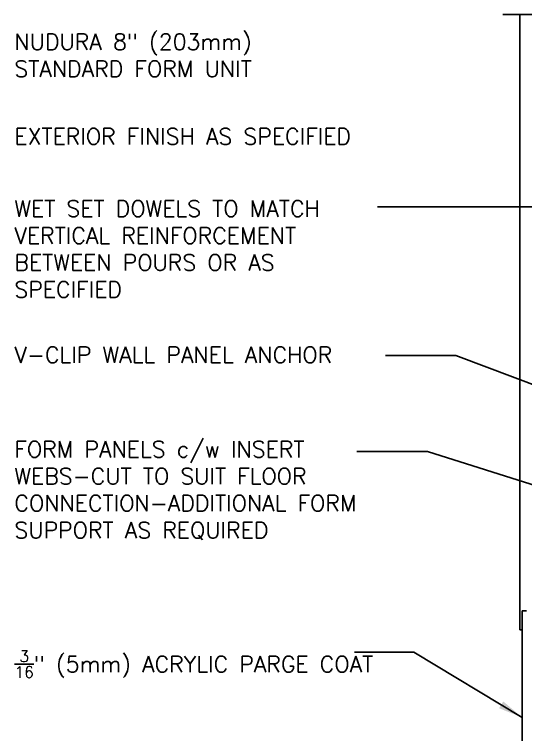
# Model space of a CAD drawing. Header units: inches. Extents: x 163.5 to 217.1, y 114.7 to 181.9.
# Drawn here: x 163.54 to 187.22, y 147.54 to 180.92 of the extents above; entities that cross this region are included whole.
import ezdxf

# ---------------------------------------------------------------- set-up
doc = ezdxf.new("R2010")
doc.units = ezdxf.units.IN
doc.header["$LTSCALE"] = 0.5
doc.header["$MEASUREMENT"] = 0
doc.layers.add('LINE9', color=9, linetype='Continuous')
doc.layers.add('TEXT', color=4, linetype='Continuous')
doc.styles.add('DIM', font='romans.shx', dxfattribs={"width": 0.7})
doc.styles.add('ROMANS', font='romans.shx', dxfattribs={"height": 0.75})
doc.dimstyles.new('ext_12', dxfattribs={"dimscale": 12, "dimtxt": 0.09375, "dimasz": 0.09375, "dimexe": 0.09375, "dimexo": 0.0625, "dimgap": 0.0625, "dimtad": 1, "dimdec": 1, "dimzin": 3, "dimdsep": 46, "dimlunit": 4, "dimtxsty": 'DIM', "dimcen": 0.09, "dimdle": 0.09375, "dimclrt": 4, "dimadec": 0, "dimazin": 0, "dimtfac": 1, "dimtdec": 1, "dimtmove": 2, "dimatfit": 3, "dimfxl": 1, "dimfrac": 2, "dimtolj": 1, "dimtzin": 0, "dimarcsym": 0})

msp = doc.modelspace()

# ---------------------------------------------------------------- linework, layer by layer
at = {"layer": 'LINE9'}
for p, q in [((186.162, 180.917), (192.979, 180.917)), ((186.948, 180.917), (186.948, 152.396)), ((187.052, 141.398), (187.052, 153.286)), ((187.052, 153.286), (187.261, 153.286)), ((186.948, 152.396), (187.052, 152.396))]:
    msp.add_line(p, q, dxfattribs=at)
at = {"layer": 'TEXT'}
for points in [[(188.685, 179.748, 0, 0.36, 0), (187.605, 179.748, 0, 0, 0), (176.545, 179.748, 0, 0, 0)], [(186.993, 175.836, 0, 0.36, 0), (185.913, 175.836, 0, 0, 0), (176.014, 175.836, 0, 0, 0)]]:
    msp.add_lwpolyline(points, format="xyseb", dxfattribs=at)

# ---------------------------------------------------------------- texts
at = {"layer": 'TEXT', "char_height": 0.75, "width": 17.57922, "attachment_point": 4, "style": 'ROMANS'}
for s, insert in [('NUDURA 8" (203mm) STANDARD FORM UNIT', (163.544, 179.023)), ('EXTERIOR FINISH AS SPECIFIED', (163.544, 175.263)), ('WET SET DOWELS TO MATCH VERTICAL REINFORCEMENT BETWEEN POURS OR AS SPECIFIED', (163.544, 170.042)), ('V-CLIP WALL PANEL ANCHOR', (163.544, 165.141)), ('FORM PANELS c/w INSERT WEBS-CUT TO SUIT FLOOR CONNECTION-ADDITIONAL FORM SUPPORT AS REQUIRED', (163.544, 158.855)), ('\\A1;{\\H0.7x;\\S3/16;}" (5mm) ACRYLIC PARGE COAT', (163.544, 150.808))]:
    msp.add_mtext(s, dxfattribs=dict(at, insert=insert))

# ---------------------------------------------------------------- leaders
at = {"layer": 'TEXT'}
for points, override in [([(192.44, 171.995), (180.353, 171.995)], {"dimtad": 0}), ([(190.451, 162.667), (183.993, 165.113), (180.727, 165.113)], {"dimgap": 0.0625, "dimtad": 0}), ([(188.687, 158.758), (182.675, 160.664), (179.408, 160.664)], {"dimgap": 0.0625, "dimtad": 0}), ([(187.052, 148.342), (182.036, 151.362), (179.287, 151.362)], {"dimgap": 0.0625, "dimtad": 0})]:
    msp.add_leader(points, dimstyle='ext_12', override=override, dxfattribs=at)

doc.saveas('drawing.dxf')
